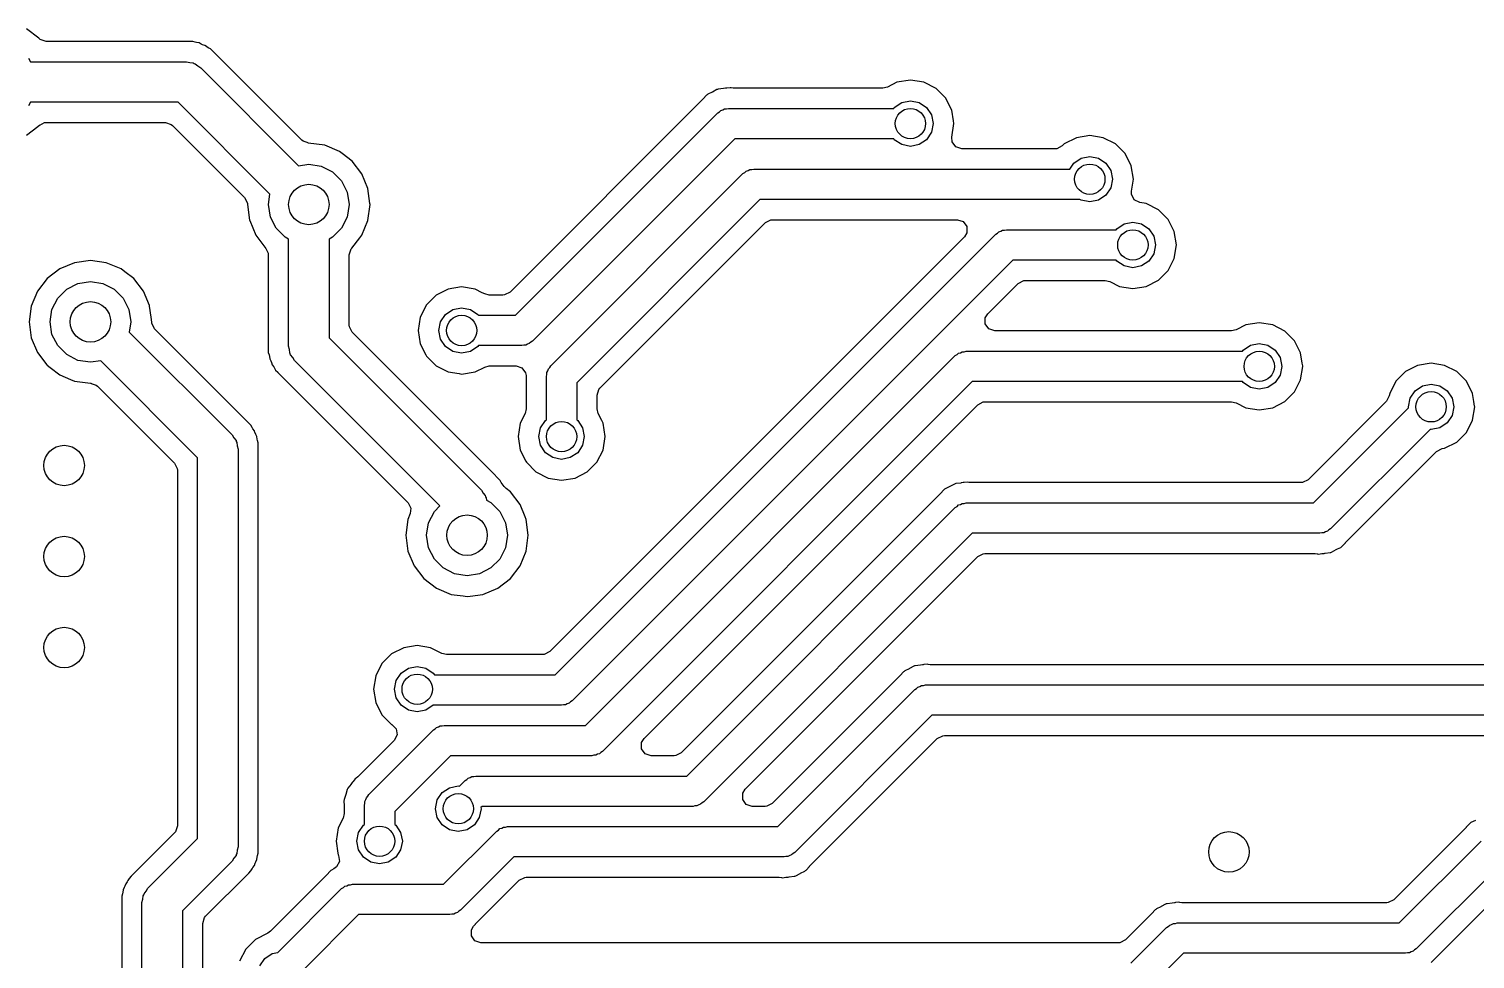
# Model space of a CAD drawing. Extents: x 0 to 2.79, y -2.39 to 0.
# Drawn here: x 1.825 to 2.388, y -1.911 to -1.549 of the extents above; entities that cross this region are included whole.
import ezdxf

# ---------------------------------------------------------------- set-up
doc = ezdxf.new("R2010")
doc.units = 0
doc.header["$MEASUREMENT"] = 0
doc.layers.add('BLACK', color=7, linetype='CONTINUOUS')

msp = doc.modelspace()

# ---------------------------------------------------------------- linework, layer by layer
at = {"layer": 'BLACK', "linetype": 'CONTINUOUS'}
for p, q in [((1.82868, -1.55263), (1.82394, -1.54899)), ((1.82896, -1.55284), (1.82868, -1.55263)), ((1.82929, -1.55313), (1.82896, -1.55284)), ((1.83159, -1.55388), (1.82929, -1.55313)), ((1.88742, -1.55388), (1.83159, -1.55388)), ((1.88868, -1.55388), (1.88742, -1.55388)), ((1.88958, -1.55417), (1.88868, -1.55388)), ((1.88868, -1.55388), (1.88868, -1.55388)), ((1.89017, -1.55431), (1.88958, -1.55417)), ((1.89111, -1.55446), (1.89017, -1.55431)), ((1.89196, -1.55489), (1.89111, -1.55446)), ((1.89252, -1.55513), (1.89196, -1.55489)), ((1.89343, -1.55542), (1.89252, -1.55513)), ((1.89396, -1.5558), (1.89343, -1.55542)), ((1.89343, -1.55542), (1.89343, -1.55542)), ((1.89419, -1.55598), (1.89396, -1.5558)), ((1.89472, -1.5563), (1.89419, -1.55598)), ((1.89556, -1.55673), (1.89472, -1.5563)), ((1.89635, -1.55752), (1.89556, -1.55673)), ((1.89556, -1.55673), (1.89556, -1.55673)), ((1.89645, -1.55762), (1.89635, -1.55752)), ((1.89635, -1.55752), (1.89635, -1.55752)), ((1.91469, -1.57586), (1.89645, -1.55762)), ((1.89645, -1.55762), (1.89645, -1.55762)), ((1.82476, -1.56039), (1.82546, -1.56177)), ((1.82546, -1.56177), (1.88618, -1.56177)), ((1.88618, -1.56177), (1.88747, -1.56206)), ((1.88747, -1.56206), (1.88878, -1.56221)), ((1.88878, -1.56221), (1.88916, -1.56245)), ((1.88916, -1.56245), (1.8896, -1.56255)), ((1.8896, -1.56255), (1.89063, -1.56337)), ((1.89063, -1.56337), (1.89175, -1.56408)), ((1.89175, -1.56408), (1.92988, -1.60221)), ((2.16287, -1.5697), (2.15913, -1.5716)), ((2.16811, -1.56887), (2.16287, -1.5697)), ((2.16287, -1.5697), (2.16287, -1.5697)), ((2.17335, -1.5697), (2.16811, -1.56887)), ((2.17808, -1.57211), (2.17335, -1.5697)), ((2.17335, -1.5697), (2.17335, -1.5697)), ((1.93117, -1.59234), (1.91469, -1.57586)), ((2.08731, -1.5763), (2.0122, -1.65142)), ((2.08737, -1.57624), (2.08731, -1.5763)), ((2.08871, -1.57479), (2.08737, -1.57624)), ((2.08894, -1.57461), (2.08871, -1.57479)), ((2.08917, -1.57444), (2.08894, -1.57461)), ((2.09095, -1.57357), (2.08917, -1.57444)), ((2.09102, -1.57354), (2.09095, -1.57357)), ((2.09276, -1.57259), (2.09102, -1.57354)), ((2.09303, -1.5725), (2.09276, -1.57259)), ((2.09331, -1.57242), (2.09303, -1.5725)), ((2.09527, -1.57217), (2.09331, -1.57242)), ((2.09535, -1.57216), (2.09527, -1.57217)), ((2.09616, -1.57203), (2.09535, -1.57216)), ((2.09632, -1.57203), (2.09616, -1.57203)), ((2.09657, -1.57201), (2.09632, -1.57203)), ((2.09788, -1.57185), (2.09657, -1.57201)), ((2.09834, -1.57194), (2.09788, -1.57185)), ((2.09788, -1.57185), (2.09788, -1.57185)), ((2.09914, -1.57203), (2.09834, -1.57194)), ((2.15736, -1.57203), (2.09914, -1.57203)), ((2.15913, -1.5716), (2.15736, -1.57203)), ((2.18183, -1.57586), (2.17808, -1.57211)), ((2.17808, -1.57211), (2.17808, -1.57211)), ((2.18424, -1.58059), (2.18183, -1.57586)), ((1.82546, -1.57752), (1.82476, -1.5789)), ((1.88292, -1.57752), (1.82546, -1.57752)), ((1.91874, -1.61334), (1.88292, -1.57752)), ((2.01432, -1.66045), (2.09313, -1.58165)), ((2.09313, -1.58165), (2.0938, -1.58126)), ((2.0938, -1.58126), (2.09435, -1.58071)), ((2.09435, -1.58071), (2.0951, -1.58051)), ((2.0951, -1.58051), (2.09577, -1.58012)), ((2.09577, -1.58012), (2.09655, -1.58012)), ((2.09655, -1.58012), (2.0973, -1.57992)), ((2.0973, -1.57992), (2.16161, -1.57992)), ((2.16161, -1.57992), (2.16185, -1.57956)), ((2.16185, -1.57956), (2.16472, -1.57764)), ((2.16472, -1.57764), (2.16811, -1.57697)), ((2.16811, -1.57697), (2.1715, -1.57764)), ((2.1715, -1.57764), (2.17437, -1.57956)), ((2.17437, -1.57956), (2.17629, -1.58244)), ((2.1849, -1.58475), (2.18424, -1.58059)), ((1.82394, -1.59029), (1.8283, -1.58695)), ((1.8283, -1.58695), (1.82908, -1.58635)), ((1.82908, -1.58635), (1.82912, -1.5864)), ((1.82912, -1.5864), (1.83098, -1.58546)), ((1.83098, -1.58546), (1.83159, -1.58541)), ((1.83159, -1.58541), (1.87803, -1.58541)), ((1.87803, -1.58541), (1.88032, -1.58616)), ((1.88032, -1.58616), (1.88079, -1.58655)), ((1.88079, -1.58655), (1.90887, -1.61463)), ((2.17629, -1.58244), (2.17697, -1.58583)), ((2.17697, -1.58583), (2.17629, -1.58922)), ((2.18423, -1.59114), (2.18507, -1.58583)), ((2.18507, -1.58583), (2.1849, -1.58475)), ((2.18507, -1.58583), (2.18507, -1.58583)), ((1.93163, -1.59273), (1.93117, -1.59234)), ((1.93361, -1.59338), (1.93163, -1.59273)), ((1.93361, -1.59344), (1.93361, -1.59338)), ((1.94003, -1.59429), (1.93361, -1.59344)), ((2.09975, -1.59173), (2.02095, -1.67053)), ((2.16161, -1.59173), (2.09975, -1.59173)), ((2.16185, -1.59209), (2.16161, -1.59173)), ((2.16472, -1.59401), (2.16185, -1.59209)), ((2.17437, -1.59209), (2.1715, -1.59401)), ((2.17629, -1.58922), (2.17437, -1.59209)), ((2.18437, -1.59296), (2.18423, -1.59114)), ((2.18579, -1.59491), (2.18437, -1.59296)), ((2.23273, -1.59135), (2.228, -1.59376)), ((2.23797, -1.59052), (2.23273, -1.59135)), ((2.23273, -1.59135), (2.23273, -1.59135)), ((2.24321, -1.59135), (2.23797, -1.59052)), ((2.24794, -1.59376), (2.24321, -1.59135)), ((2.24321, -1.59135), (2.24321, -1.59135)), ((1.94578, -1.59667), (1.94003, -1.59429)), ((1.94003, -1.59429), (1.94003, -1.59429)), ((1.94687, -1.59751), (1.94578, -1.59667)), ((1.94578, -1.59667), (1.94578, -1.59667)), ((1.94578, -1.59667), (1.94578, -1.59667)), ((1.95072, -1.60046), (1.94687, -1.59751)), ((2.16811, -1.59469), (2.16472, -1.59401)), ((2.1715, -1.59401), (2.16811, -1.59469)), ((2.18808, -1.59565), (2.18579, -1.59491)), ((2.2245, -1.59565), (2.18808, -1.59565)), ((2.22511, -1.5956), (2.2245, -1.59565)), ((2.22725, -1.59451), (2.22511, -1.5956)), ((2.228, -1.59376), (2.22725, -1.59451)), ((2.228, -1.59376), (2.228, -1.59376)), ((2.228, -1.59376), (2.228, -1.59376)), ((2.23458, -1.5993), (2.23797, -1.59862)), ((2.23797, -1.59862), (2.24136, -1.5993)), ((2.25169, -1.59751), (2.24794, -1.59376)), ((2.24794, -1.59376), (2.24794, -1.59376)), ((2.2541, -1.60224), (2.25169, -1.59751)), ((1.92988, -1.60221), (1.93386, -1.60157)), ((1.93386, -1.60157), (1.93872, -1.60235)), ((1.93872, -1.60235), (1.94311, -1.60458)), ((1.94311, -1.60458), (1.9466, -1.60807)), ((1.95451, -1.6054), (1.95072, -1.60046)), ((1.95072, -1.60046), (1.95072, -1.60046)), ((1.95072, -1.60046), (1.95072, -1.60046)), ((1.95072, -1.60046), (1.95072, -1.60046)), ((1.95072, -1.60046), (1.95072, -1.60046)), ((2.10358, -1.60488), (2.10413, -1.60433)), ((2.10413, -1.60433), (2.10488, -1.60413)), ((2.10488, -1.60413), (2.10556, -1.60374)), ((2.10556, -1.60374), (2.10634, -1.60374)), ((2.10634, -1.60374), (2.10709, -1.60354)), ((2.10709, -1.60354), (2.23015, -1.60354)), ((2.23015, -1.60354), (2.23171, -1.60122)), ((2.23171, -1.60122), (2.23458, -1.5993)), ((2.24136, -1.5993), (2.24424, -1.60122)), ((2.24424, -1.60122), (2.24616, -1.60409)), ((2.24616, -1.60409), (2.24683, -1.60748)), ((2.25493, -1.60748), (2.2541, -1.60224)), ((1.9466, -1.60807), (1.94884, -1.61246)), ((1.95569, -1.60826), (1.95451, -1.6054)), ((1.95451, -1.6054), (1.95451, -1.6054)), ((1.95689, -1.61115), (1.95569, -1.60826)), ((2.02811, -1.68008), (2.10291, -1.60527)), ((2.10291, -1.60527), (2.10358, -1.60488)), ((2.24683, -1.60748), (2.24616, -1.61087)), ((2.2542, -1.61208), (2.25493, -1.60748)), ((1.90887, -1.61463), (1.90996, -1.61678)), ((1.91811, -1.61732), (1.91874, -1.61334)), ((1.94884, -1.61246), (1.94961, -1.61732)), ((1.9574, -1.61501), (1.95689, -1.61115)), ((1.95765, -1.61694), (1.9574, -1.61501)), ((2.10953, -1.61535), (2.03819, -1.6867)), ((2.23412, -1.61535), (2.10953, -1.61535)), ((2.23458, -1.61566), (2.23412, -1.61535)), ((2.23797, -1.61634), (2.23458, -1.61566)), ((2.24136, -1.61566), (2.23797, -1.61634)), ((2.24424, -1.61374), (2.24136, -1.61566)), ((2.24616, -1.61087), (2.24424, -1.61374)), ((2.2542, -1.6133), (2.2542, -1.61208)), ((2.2553, -1.61545), (2.2542, -1.6133)), ((2.25744, -1.61654), (2.2553, -1.61545)), ((1.90996, -1.61678), (1.91, -1.61722)), ((1.91, -1.61722), (1.91082, -1.62349)), ((1.91888, -1.62219), (1.91811, -1.61732)), ((1.94961, -1.61732), (1.94884, -1.62219)), ((1.95689, -1.62349), (1.9577, -1.61732)), ((1.9577, -1.61732), (1.95765, -1.61694)), ((2.25997, -1.61694), (2.25744, -1.61654)), ((2.26469, -1.61935), (2.25997, -1.61694)), ((2.25997, -1.61694), (2.25997, -1.61694)), ((2.26845, -1.6231), (2.26469, -1.61935)), ((2.26469, -1.61935), (2.26469, -1.61935)), ((1.91082, -1.62349), (1.91083, -1.62349)), ((1.91083, -1.62349), (1.91321, -1.62925)), ((1.92112, -1.62658), (1.91888, -1.62219)), ((1.9246, -1.63006), (1.92112, -1.62658)), ((1.9466, -1.62658), (1.94311, -1.63006)), ((1.94884, -1.62219), (1.9466, -1.62658)), ((1.95451, -1.62925), (1.95689, -1.62349)), ((2.04722, -1.68883), (2.11166, -1.62439)), ((2.11166, -1.62439), (2.11381, -1.6233)), ((2.11381, -1.6233), (2.11442, -1.62325)), ((2.11442, -1.62325), (2.18641, -1.62325)), ((2.18641, -1.62325), (2.1887, -1.62399)), ((2.1887, -1.62399), (2.19012, -1.62594)), ((2.19012, -1.62594), (2.19012, -1.62835)), ((2.20331, -1.62776), (2.20398, -1.62737)), ((2.20398, -1.62737), (2.20476, -1.62737)), ((2.20476, -1.62737), (2.20551, -1.62717)), ((2.20551, -1.62717), (2.24822, -1.62717)), ((2.24822, -1.62717), (2.24846, -1.62681)), ((2.24846, -1.62681), (2.25133, -1.62489)), ((2.25133, -1.62489), (2.25472, -1.62421)), ((2.25472, -1.62421), (2.25811, -1.62489)), ((2.25811, -1.62489), (2.26099, -1.62681)), ((2.26099, -1.62681), (2.26291, -1.62968)), ((2.27086, -1.62783), (2.26845, -1.6231)), ((1.91321, -1.62925), (1.91321, -1.62925)), ((1.91321, -1.62925), (1.91715, -1.63439)), ((1.92598, -1.63077), (1.9246, -1.63006)), ((1.92598, -1.67244), (1.92598, -1.63077)), ((1.94311, -1.63006), (1.94173, -1.63077)), ((1.94173, -1.63077), (1.94173, -1.66918)), ((1.95066, -1.63426), (1.95368, -1.63033)), ((1.95368, -1.63033), (1.95451, -1.62925)), ((2.18917, -1.6299), (2.02771, -1.79136)), ((2.02984, -1.80039), (2.20134, -1.6289)), ((2.19012, -1.62835), (2.18917, -1.6299)), ((2.20134, -1.6289), (2.20201, -1.62851)), ((2.20201, -1.62851), (2.20256, -1.62796)), ((2.20256, -1.62796), (2.20331, -1.62776)), ((2.26291, -1.62968), (2.26358, -1.63307)), ((2.27169, -1.63307), (2.27086, -1.62783)), ((1.91715, -1.63439), (1.9171, -1.63443)), ((1.9171, -1.63443), (1.91804, -1.63628)), ((1.91804, -1.63628), (1.91809, -1.63689)), ((1.91809, -1.63689), (1.91809, -1.67494)), ((1.94963, -1.63689), (1.95037, -1.6346)), ((1.94963, -1.6643), (1.94963, -1.63689)), ((1.95037, -1.6346), (1.95066, -1.63426)), ((2.26291, -1.63646), (2.26099, -1.63933)), ((2.26358, -1.63307), (2.26291, -1.63646)), ((2.26845, -1.64304), (2.27086, -1.63831)), ((2.27086, -1.63831), (2.27169, -1.63307)), ((1.83691, -1.64235), (1.83197, -1.64614)), ((1.84266, -1.63997), (1.83691, -1.64235)), ((1.83691, -1.64235), (1.83691, -1.64235)), ((1.84883, -1.63915), (1.84266, -1.63997)), ((1.84266, -1.63997), (1.84266, -1.63997)), ((1.855, -1.63997), (1.84883, -1.63915)), ((1.84883, -1.63915), (1.84883, -1.63915)), ((1.86075, -1.64235), (1.855, -1.63997)), ((1.855, -1.63997), (1.855, -1.63997)), ((1.86225, -1.6435), (1.86075, -1.64235)), ((1.86075, -1.64235), (1.86075, -1.64235)), ((1.86075, -1.64235), (1.86075, -1.64235)), ((1.86569, -1.64614), (1.86225, -1.6435)), ((2.20796, -1.63898), (2.03646, -1.81048)), ((2.24822, -1.63898), (2.20796, -1.63898)), ((2.24846, -1.63933), (2.24822, -1.63898)), ((2.25133, -1.64125), (2.24846, -1.63933)), ((2.25472, -1.64193), (2.25133, -1.64125)), ((2.25811, -1.64125), (2.25472, -1.64193)), ((2.26099, -1.63933), (2.25811, -1.64125)), ((2.26469, -1.64679), (2.26845, -1.64304)), ((1.83197, -1.64614), (1.82818, -1.65108)), ((1.83197, -1.64614), (1.83197, -1.64614)), ((1.83957, -1.65026), (1.84396, -1.64802)), ((1.84396, -1.64802), (1.84883, -1.64725)), ((1.84883, -1.64725), (1.8537, -1.64802)), ((1.8537, -1.64802), (1.85809, -1.65026)), ((1.86948, -1.65108), (1.86569, -1.64614)), ((1.86569, -1.64614), (1.86569, -1.64614)), ((1.86569, -1.64614), (1.86569, -1.64614)), ((1.86569, -1.64614), (1.86569, -1.64614)), ((1.86569, -1.64614), (1.86569, -1.64614)), ((1.99337, -1.6494), (1.98813, -1.65023)), ((1.99861, -1.65023), (1.99337, -1.6494)), ((2.19824, -1.65986), (2.21009, -1.64801)), ((2.21009, -1.64801), (2.21223, -1.64692)), ((2.21223, -1.64692), (2.21284, -1.64687)), ((2.21284, -1.64687), (2.24397, -1.64687)), ((2.24397, -1.64687), (2.24574, -1.64729)), ((2.24574, -1.64729), (2.24948, -1.6492)), ((2.24948, -1.6492), (2.25472, -1.65003)), ((2.25472, -1.65003), (2.25997, -1.6492)), ((2.25997, -1.6492), (2.26469, -1.64679)), ((1.82818, -1.65108), (1.8258, -1.65683)), ((1.82818, -1.65108), (1.82818, -1.65108)), ((1.83385, -1.65813), (1.83609, -1.65374)), ((1.83609, -1.65374), (1.83957, -1.65026)), ((1.85809, -1.65026), (1.86157, -1.65374)), ((1.86157, -1.65374), (1.86381, -1.65813)), ((1.87176, -1.65658), (1.86948, -1.65108)), ((1.86948, -1.65108), (1.86948, -1.65108)), ((1.9834, -1.65264), (1.97965, -1.65639)), ((1.98813, -1.65023), (1.9834, -1.65264)), ((1.98813, -1.65023), (1.98813, -1.65023)), ((2.00139, -1.65164), (1.99861, -1.65023)), ((2.00235, -1.65213), (2.00139, -1.65164)), ((2.00412, -1.65256), (2.00235, -1.65213)), ((2.00944, -1.65256), (2.00412, -1.65256)), ((2.01005, -1.65251), (2.00944, -1.65256)), ((2.0122, -1.65142), (2.01005, -1.65251)), ((1.8258, -1.65683), (1.82498, -1.663)), ((1.8258, -1.65683), (1.8258, -1.65683)), ((1.83308, -1.663), (1.83385, -1.65813)), ((1.86381, -1.65813), (1.86458, -1.663)), ((1.87186, -1.65683), (1.87176, -1.65658)), ((1.87243, -1.66112), (1.87186, -1.65683)), ((1.87269, -1.6631), (1.87243, -1.66112)), ((1.97724, -1.66112), (1.97641, -1.66636)), ((1.97965, -1.65639), (1.97724, -1.66112)), ((1.97724, -1.66112), (1.97724, -1.66112)), ((1.98519, -1.66297), (1.98711, -1.66009)), ((1.98711, -1.66009), (1.98998, -1.65817)), ((1.98998, -1.65817), (1.99337, -1.6575)), ((1.99337, -1.6575), (1.99676, -1.65817)), ((1.99676, -1.65817), (1.99963, -1.66009)), ((1.99963, -1.66009), (1.99987, -1.66045)), ((1.99987, -1.66045), (2.01432, -1.66045)), ((2.19728, -1.66141), (2.19824, -1.65986)), ((1.82498, -1.663), (1.82498, -1.663)), ((1.82498, -1.663), (1.8258, -1.66917)), ((1.83385, -1.66786), (1.83308, -1.663)), ((1.86458, -1.663), (1.86395, -1.66698)), ((1.87272, -1.66354), (1.87269, -1.6631)), ((1.87382, -1.66569), (1.87272, -1.66354)), ((1.90781, -1.69968), (1.87382, -1.66569)), ((1.94967, -1.6649), (1.94963, -1.6643)), ((1.95077, -1.66705), (1.94967, -1.6649)), ((1.97641, -1.66636), (1.97641, -1.66636)), ((1.97641, -1.66636), (1.97724, -1.6716)), ((1.98451, -1.66636), (1.98519, -1.66297)), ((1.98519, -1.66975), (1.98451, -1.66636)), ((2.19728, -1.66382), (2.19728, -1.66141)), ((2.1987, -1.66577), (2.19728, -1.66382)), ((2.20099, -1.66652), (2.1987, -1.66577)), ((2.29318, -1.66652), (2.20099, -1.66652)), ((2.29495, -1.66609), (2.29318, -1.66652)), ((2.2987, -1.66418), (2.29495, -1.66609)), ((2.30394, -1.66335), (2.2987, -1.66418)), ((2.2987, -1.66418), (2.2987, -1.66418)), ((2.30918, -1.66418), (2.30394, -1.66335)), ((2.31391, -1.66659), (2.30918, -1.66418)), ((2.30918, -1.66418), (2.30918, -1.66418)), ((2.31766, -1.67035), (2.31391, -1.66659)), ((2.31391, -1.66659), (2.31391, -1.66659)), ((1.8258, -1.66917), (1.8258, -1.66917)), ((1.8258, -1.66917), (1.82818, -1.67492)), ((1.83609, -1.67226), (1.83385, -1.66786)), ((1.83957, -1.67574), (1.83609, -1.67226)), ((1.86395, -1.66698), (1.90399, -1.70703)), ((1.92628, -1.67373), (1.92598, -1.67244)), ((1.94173, -1.66918), (2.00104, -1.72849)), ((2.00486, -1.72114), (1.95077, -1.66705)), ((1.97724, -1.6716), (1.97724, -1.6716)), ((1.97724, -1.6716), (1.9794, -1.67584)), ((1.98711, -1.67262), (1.98519, -1.66975)), ((1.99987, -1.67226), (1.99963, -1.67262)), ((2.01677, -1.67226), (1.99987, -1.67226)), ((2.01752, -1.67206), (2.01677, -1.67226)), ((2.0183, -1.67206), (2.01752, -1.67206)), ((2.01897, -1.67167), (2.0183, -1.67206)), ((2.01972, -1.67147), (2.01897, -1.67167)), ((2.02027, -1.67092), (2.01972, -1.67147)), ((2.02095, -1.67053), (2.02027, -1.67092)), ((2.29767, -1.67405), (2.30055, -1.67213)), ((2.30055, -1.67213), (2.30394, -1.67146)), ((2.30394, -1.67146), (2.30733, -1.67213)), ((2.30733, -1.67213), (2.3102, -1.67405)), ((2.32007, -1.67507), (2.31766, -1.67035)), ((1.82818, -1.67492), (1.82818, -1.67492)), ((1.82818, -1.67492), (1.83184, -1.67969)), ((1.84396, -1.67798), (1.83957, -1.67574)), ((1.84883, -1.67875), (1.84396, -1.67798)), ((1.91809, -1.67494), (1.91838, -1.67584)), ((1.91838, -1.67584), (1.91853, -1.67644)), ((1.91853, -1.67644), (1.91868, -1.67737)), ((1.91868, -1.67737), (1.91911, -1.67822)), ((1.92643, -1.67504), (1.92628, -1.67373)), ((1.92666, -1.67542), (1.92643, -1.67504)), ((1.92676, -1.67586), (1.92666, -1.67542)), ((1.92759, -1.67689), (1.92676, -1.67586)), ((1.92829, -1.67801), (1.92759, -1.67689)), ((1.9849, -1.73462), (1.92829, -1.67801)), ((1.9794, -1.67584), (1.97965, -1.67633)), ((1.97965, -1.67633), (1.9834, -1.68008)), ((1.98998, -1.67454), (1.98711, -1.67262)), ((1.99337, -1.67522), (1.98998, -1.67454)), ((1.99676, -1.67454), (1.99337, -1.67522)), ((1.99963, -1.67262), (1.99676, -1.67454)), ((2.04165, -1.82008), (2.18559, -1.67614)), ((2.18559, -1.67614), (2.18626, -1.67575)), ((2.18626, -1.67575), (2.18681, -1.6752)), ((2.18681, -1.6752), (2.18756, -1.675)), ((2.18756, -1.675), (2.18824, -1.67461)), ((2.18824, -1.67461), (2.18901, -1.67461)), ((2.18901, -1.67461), (2.18976, -1.67441)), ((2.18976, -1.67441), (2.29743, -1.67441)), ((2.29743, -1.67441), (2.29767, -1.67405)), ((2.3102, -1.67405), (2.31212, -1.67693)), ((2.31212, -1.67693), (2.3128, -1.68031)), ((2.32071, -1.6791), (2.32007, -1.67507)), ((1.83184, -1.67969), (1.83197, -1.67986)), ((1.83197, -1.67986), (1.83197, -1.67986)), ((1.83197, -1.67986), (1.83197, -1.67986)), ((1.83197, -1.67986), (1.83312, -1.68075)), ((1.83312, -1.68075), (1.83691, -1.68365)), ((1.83691, -1.68365), (1.83691, -1.68365)), ((1.83691, -1.68365), (1.83691, -1.68365)), ((1.83691, -1.68365), (1.84105, -1.68537)), ((1.85281, -1.67812), (1.84883, -1.67875)), ((1.89055, -1.71586), (1.85281, -1.67812)), ((1.91911, -1.67822), (1.91934, -1.67879)), ((1.91934, -1.67879), (1.91963, -1.67969)), ((1.91963, -1.67969), (1.91963, -1.67969)), ((1.91963, -1.67969), (1.92019, -1.68046)), ((1.92019, -1.68046), (1.92051, -1.68098)), ((1.92051, -1.68098), (1.92094, -1.68182)), ((1.92094, -1.68182), (1.92094, -1.68182)), ((1.92094, -1.68182), (1.92173, -1.68262)), ((1.92173, -1.68262), (1.92173, -1.68262)), ((1.92173, -1.68262), (1.92183, -1.68271)), ((1.92183, -1.68271), (1.92183, -1.68271)), ((1.92183, -1.68271), (1.94817, -1.70906)), ((1.9834, -1.68008), (1.9834, -1.68008)), ((1.9834, -1.68008), (1.98707, -1.68195)), ((1.98707, -1.68195), (1.98813, -1.68249)), ((1.98813, -1.68249), (1.99238, -1.68316)), ((1.99238, -1.68316), (1.99337, -1.68332)), ((1.99337, -1.68332), (1.99861, -1.68249)), ((1.99337, -1.68332), (1.99337, -1.68332)), ((1.99337, -1.68332), (1.99337, -1.68332)), ((1.99861, -1.68249), (2.00235, -1.68058)), ((2.00235, -1.68058), (2.00412, -1.68016)), ((2.00412, -1.68016), (2.01456, -1.68016)), ((2.01456, -1.68016), (2.01685, -1.6809)), ((2.01685, -1.6809), (2.01827, -1.68285)), ((2.01827, -1.68285), (2.01846, -1.68389)), ((2.02638, -1.68425), (2.02658, -1.6835)), ((2.02658, -1.68272), (2.02697, -1.68205)), ((2.02658, -1.6835), (2.02658, -1.68272)), ((2.02697, -1.68205), (2.02717, -1.6813)), ((2.02717, -1.6813), (2.02772, -1.68075)), ((2.02772, -1.68075), (2.02811, -1.68008)), ((2.31212, -1.6837), (2.3102, -1.68658)), ((2.3128, -1.68031), (2.31212, -1.6837)), ((2.32007, -1.68556), (2.3209, -1.68031)), ((2.32087, -1.68016), (2.32071, -1.6791)), ((2.3209, -1.68031), (2.32087, -1.68016)), ((2.3609, -1.68234), (2.35714, -1.68609)), ((2.36562, -1.67993), (2.3609, -1.68234)), ((2.37087, -1.6791), (2.36562, -1.67993)), ((2.36562, -1.67993), (2.36562, -1.67993)), ((2.37611, -1.67993), (2.37087, -1.6791)), ((2.38084, -1.68234), (2.37611, -1.67993)), ((2.37611, -1.67993), (2.37611, -1.67993)), ((2.38459, -1.68609), (2.38084, -1.68234)), ((2.38084, -1.68234), (2.38084, -1.68234)), ((1.84105, -1.68537), (1.84266, -1.68603)), ((1.84266, -1.68603), (1.84883, -1.68684)), ((1.84883, -1.68684), (1.84908, -1.68688)), ((1.84908, -1.68688), (1.84907, -1.68695)), ((1.84907, -1.68695), (1.85105, -1.68759)), ((1.85105, -1.68759), (1.85152, -1.68799)), ((1.85152, -1.68799), (1.88152, -1.71798)), ((2.01846, -1.68389), (2.01848, -1.6845)), ((2.01848, -1.6845), (2.01848, -1.68458)), ((2.01848, -1.68458), (2.01848, -1.6969)), ((2.02638, -1.70115), (2.02638, -1.68425)), ((2.03819, -1.6867), (2.03819, -1.70115)), ((2.04608, -1.69158), (2.04683, -1.68929)), ((2.04683, -1.68929), (2.04722, -1.68883)), ((2.19221, -1.68622), (2.04827, -1.83016)), ((2.29743, -1.68622), (2.19221, -1.68622)), ((2.29767, -1.68658), (2.29743, -1.68622)), ((2.30055, -1.6885), (2.29767, -1.68658)), ((2.30394, -1.68917), (2.30055, -1.6885)), ((2.30733, -1.6885), (2.30394, -1.68917)), ((2.3102, -1.68658), (2.30733, -1.6885)), ((2.31766, -1.69028), (2.32007, -1.68556)), ((2.35714, -1.68609), (2.35474, -1.69082)), ((2.3646, -1.6898), (2.36748, -1.68788)), ((2.36748, -1.68788), (2.37087, -1.6872)), ((2.37087, -1.6872), (2.37426, -1.68788)), ((2.37426, -1.68788), (2.37713, -1.6898)), ((2.387, -1.69082), (2.38459, -1.68609)), ((2.38459, -1.68609), (2.38459, -1.68609)), ((2.04608, -1.6969), (2.04608, -1.69158)), ((2.19434, -1.69526), (2.19648, -1.69416)), ((2.19648, -1.69416), (2.19709, -1.69411)), ((2.19709, -1.69411), (2.29318, -1.69411)), ((2.29318, -1.69411), (2.29495, -1.69454)), ((2.29495, -1.69454), (2.2987, -1.69645)), ((2.30918, -1.69645), (2.31391, -1.69404)), ((2.31391, -1.69404), (2.31766, -1.69028)), ((2.35349, -1.69392), (2.32298, -1.72443)), ((2.35458, -1.69178), (2.35349, -1.69392)), ((2.35474, -1.69082), (2.35458, -1.69178)), ((2.35474, -1.69082), (2.35474, -1.69082)), ((2.36201, -1.69606), (2.36268, -1.69267)), ((2.36268, -1.69267), (2.3646, -1.6898)), ((2.37713, -1.6898), (2.37905, -1.69267)), ((2.37905, -1.69267), (2.37972, -1.69606)), ((2.38751, -1.69404), (2.387, -1.69082)), ((2.387, -1.69082), (2.387, -1.69082)), ((2.387, -1.69082), (2.387, -1.69082)), ((2.38779, -1.69585), (2.38751, -1.69404)), ((1.91055, -1.70242), (1.90781, -1.69968)), ((1.90781, -1.69968), (1.90781, -1.69968)), ((2.01806, -1.69867), (2.01615, -1.70242)), ((2.01848, -1.6969), (2.01806, -1.69867)), ((2.04651, -1.69867), (2.04608, -1.6969)), ((2.0479, -1.7014), (2.04651, -1.69867)), ((2.06438, -1.82522), (2.19434, -1.69526)), ((2.2987, -1.69645), (2.30394, -1.69728)), ((2.30394, -1.69728), (2.30918, -1.69645)), ((2.32511, -1.73346), (2.36209, -1.69649)), ((2.36209, -1.69649), (2.36201, -1.69606)), ((2.37905, -1.69945), (2.37713, -1.70233)), ((2.37972, -1.69606), (2.37905, -1.69945)), ((2.387, -1.7013), (2.38783, -1.69606)), ((2.38783, -1.69606), (2.38779, -1.69585)), ((1.91134, -1.70321), (1.91055, -1.70242)), ((1.91177, -1.70406), (1.91134, -1.70321)), ((1.91209, -1.70458), (1.91177, -1.70406)), ((1.91265, -1.70535), (1.91209, -1.70458)), ((1.91287, -1.70603), (1.91265, -1.70535)), ((1.91265, -1.70535), (1.91265, -1.70535)), ((1.91265, -1.70535), (1.91265, -1.70535)), ((1.91294, -1.70625), (1.91287, -1.70603)), ((2.01615, -1.70242), (2.01532, -1.70766)), ((2.01615, -1.70242), (2.01615, -1.70242)), ((2.02343, -1.70766), (2.0241, -1.70427)), ((2.0241, -1.70427), (2.02602, -1.70139)), ((2.02602, -1.70139), (2.02638, -1.70115)), ((2.03819, -1.70115), (2.03855, -1.70139)), ((2.03855, -1.70139), (2.04047, -1.70427)), ((2.04047, -1.70427), (2.04114, -1.70766)), ((2.04841, -1.70242), (2.0479, -1.7014)), ((2.04924, -1.70766), (2.04841, -1.70242)), ((2.37044, -1.70484), (2.33173, -1.74355)), ((2.37087, -1.70492), (2.37044, -1.70484)), ((2.37426, -1.70425), (2.37087, -1.70492)), ((2.37713, -1.70233), (2.37426, -1.70425)), ((2.38084, -1.70978), (2.38459, -1.70603)), ((2.38459, -1.70603), (2.387, -1.7013)), ((1.90399, -1.70703), (1.9047, -1.70815)), ((1.9047, -1.70815), (1.90552, -1.70918)), ((1.90552, -1.70918), (1.90562, -1.70961)), ((1.90562, -1.70961), (1.90586, -1.70999)), ((1.90586, -1.70999), (1.90601, -1.71131)), ((1.90601, -1.71131), (1.9063, -1.71259)), ((1.91318, -1.70681), (1.91294, -1.70625)), ((1.91361, -1.70766), (1.91318, -1.70681)), ((1.91376, -1.7086), (1.91361, -1.70766)), ((1.91361, -1.70766), (1.91361, -1.70766)), ((1.91361, -1.70766), (1.91361, -1.70766)), ((1.9139, -1.70919), (1.91376, -1.7086)), ((1.91419, -1.7101), (1.9139, -1.70919)), ((1.91419, -1.86864), (1.91419, -1.7101)), ((1.91419, -1.7101), (1.91419, -1.7101)), ((1.94817, -1.70906), (1.97252, -1.7334)), ((2.01532, -1.70766), (2.01532, -1.70766)), ((2.01532, -1.70766), (2.01615, -1.7129)), ((2.0241, -1.71105), (2.02343, -1.70766)), ((2.02602, -1.71392), (2.0241, -1.71105)), ((2.04047, -1.71105), (2.03855, -1.71392)), ((2.04114, -1.70766), (2.04047, -1.71105)), ((2.04841, -1.7129), (2.04924, -1.70766)), ((2.37611, -1.71219), (2.38084, -1.70978)), ((1.89055, -1.86406), (1.89055, -1.71586)), ((1.9063, -1.71259), (1.9063, -1.86732)), ((2.01615, -1.7129), (2.01615, -1.7129)), ((2.01615, -1.7129), (2.01837, -1.71725)), ((2.01837, -1.71725), (2.01856, -1.71763)), ((2.02889, -1.71584), (2.02602, -1.71392)), ((2.03228, -1.71652), (2.02889, -1.71584)), ((2.03567, -1.71584), (2.03228, -1.71652)), ((2.03855, -1.71392), (2.03567, -1.71584)), ((2.04601, -1.71763), (2.04841, -1.7129)), ((2.33754, -1.7489), (2.37301, -1.71344)), ((2.37301, -1.71344), (2.37515, -1.71234)), ((2.37515, -1.71234), (2.37611, -1.71219)), ((1.88152, -1.71798), (1.88261, -1.72013)), ((1.88261, -1.72013), (1.88266, -1.72074)), ((1.88266, -1.72074), (1.88266, -1.85918)), ((2.00839, -1.72468), (2.00486, -1.72114)), ((2.00486, -1.72114), (2.00486, -1.72114)), ((2.01856, -1.71763), (2.02231, -1.72138)), ((2.02231, -1.72138), (2.02704, -1.72379)), ((2.03752, -1.72379), (2.04225, -1.72138)), ((2.04225, -1.72138), (2.04601, -1.71763)), ((2.00104, -1.72849), (2.00175, -1.72961)), ((2.00882, -1.72552), (2.00839, -1.72468)), ((2.00839, -1.72468), (2.00839, -1.72468)), ((2.00914, -1.72604), (2.00882, -1.72552)), ((2.00988, -1.72706), (2.00914, -1.72604)), ((2.00994, -1.72702), (2.00988, -1.72706)), ((2.01069, -1.72792), (2.00994, -1.72702)), ((2.01234, -1.72918), (2.01069, -1.72792)), ((2.02704, -1.72379), (2.03228, -1.72462)), ((2.03228, -1.72462), (2.03752, -1.72379)), ((2.18117, -1.72833), (2.17983, -1.72978)), ((2.1814, -1.72815), (2.18117, -1.72833)), ((2.18163, -1.72798), (2.1814, -1.72815)), ((2.18341, -1.72712), (2.18163, -1.72798)), ((2.18348, -1.72708), (2.18341, -1.72712)), ((2.18522, -1.72614), (2.18348, -1.72708)), ((2.18549, -1.72604), (2.18522, -1.72614)), ((2.18577, -1.72596), (2.18549, -1.72604)), ((2.18773, -1.72572), (2.18577, -1.72596)), ((2.18781, -1.72571), (2.18773, -1.72572)), ((2.18862, -1.72557), (2.18781, -1.72571)), ((2.18879, -1.72557), (2.18862, -1.72557)), ((2.18903, -1.72556), (2.18879, -1.72557)), ((2.19034, -1.72539), (2.18903, -1.72556)), ((2.1908, -1.72549), (2.19034, -1.72539)), ((2.19034, -1.72539), (2.19034, -1.72539)), ((2.1916, -1.72557), (2.1908, -1.72549)), ((2.32023, -1.72557), (2.1916, -1.72557)), ((2.32084, -1.72552), (2.32023, -1.72557)), ((2.32298, -1.72443), (2.32084, -1.72552)), ((1.97252, -1.7334), (1.97361, -1.73555)), ((2.00175, -1.72961), (2.00257, -1.73064)), ((2.00257, -1.73064), (2.00267, -1.73108)), ((2.00267, -1.73108), (2.00291, -1.73146)), ((2.00291, -1.73146), (2.00302, -1.73243)), ((2.00302, -1.73243), (2.00473, -1.7333)), ((2.00473, -1.7333), (2.00822, -1.73679)), ((2.01613, -1.73412), (2.01234, -1.72918)), ((2.01234, -1.72918), (2.01234, -1.72918)), ((2.01234, -1.72918), (2.01234, -1.72918)), ((2.01811, -1.73892), (2.01613, -1.73412)), ((2.01613, -1.73412), (2.01613, -1.73412)), ((2.17978, -1.72984), (2.07889, -1.83073)), ((2.17983, -1.72978), (2.17978, -1.72984)), ((2.18626, -1.73481), (2.18681, -1.73426)), ((2.18681, -1.73426), (2.18756, -1.73405)), ((2.18756, -1.73405), (2.18824, -1.73367)), ((2.18824, -1.73367), (2.18901, -1.73367)), ((2.18901, -1.73367), (2.18976, -1.73346)), ((2.18976, -1.73346), (2.32511, -1.73346)), ((1.97244, -1.73987), (1.97163, -1.74604)), ((1.97336, -1.73765), (1.97244, -1.73987)), ((1.97244, -1.73987), (1.97244, -1.73987)), ((1.97361, -1.73555), (1.97336, -1.73765)), ((1.9805, -1.74118), (1.98274, -1.73679)), ((1.98274, -1.73679), (1.9849, -1.73462)), ((2.00822, -1.73679), (2.01045, -1.74118)), ((2.01851, -1.73987), (2.01811, -1.73892)), ((2.01932, -1.74604), (2.01851, -1.73987)), ((2.08102, -1.83976), (2.18559, -1.73519)), ((2.18559, -1.73519), (2.18626, -1.73481)), ((1.97973, -1.74604), (1.9805, -1.74118)), ((2.01045, -1.74118), (2.01122, -1.74604)), ((2.19221, -1.74528), (2.08764, -1.84985)), ((2.32756, -1.74528), (2.19221, -1.74528)), ((2.32831, -1.74507), (2.32756, -1.74528)), ((2.32909, -1.74507), (2.32831, -1.74507)), ((2.32976, -1.74469), (2.32909, -1.74507)), ((2.33051, -1.74448), (2.32976, -1.74469)), ((2.33106, -1.74393), (2.33051, -1.74448)), ((2.33173, -1.74355), (2.33106, -1.74393)), ((1.97163, -1.74604), (1.97163, -1.74604)), ((1.97163, -1.74604), (1.97244, -1.75221)), ((1.9805, -1.75091), (1.97973, -1.74604)), ((1.98274, -1.7553), (1.9805, -1.75091)), ((2.01045, -1.75091), (2.00822, -1.7553)), ((2.01122, -1.74604), (2.01045, -1.75091)), ((2.01851, -1.75222), (2.01932, -1.74604)), ((2.3344, -1.75139), (2.33569, -1.75076)), ((2.33569, -1.75076), (2.33592, -1.75059)), ((2.33569, -1.75076), (2.33569, -1.75076)), ((2.33592, -1.75059), (2.33615, -1.75041)), ((2.33615, -1.75041), (2.33749, -1.74896)), ((2.33615, -1.75041), (2.33615, -1.75041)), ((2.33615, -1.75041), (2.33615, -1.75041)), ((2.33749, -1.74896), (2.33754, -1.7489)), ((1.97244, -1.75221), (1.97244, -1.75222)), ((1.97244, -1.75222), (1.97483, -1.75797)), ((1.98622, -1.75878), (1.98274, -1.7553)), ((2.00822, -1.7553), (2.00473, -1.75878)), ((2.01613, -1.75797), (2.01851, -1.75222)), ((2.10375, -1.8449), (2.19434, -1.75431)), ((2.19434, -1.75431), (2.19648, -1.75322)), ((2.19648, -1.75322), (2.19709, -1.75317)), ((2.19709, -1.75317), (2.32572, -1.75317)), ((2.32572, -1.75317), (2.32652, -1.75325)), ((2.32652, -1.75325), (2.32661, -1.75327)), ((2.32661, -1.75327), (2.32698, -1.75335)), ((2.32698, -1.75335), (2.3283, -1.75318)), ((2.3283, -1.75318), (2.32854, -1.75317)), ((2.32854, -1.75317), (2.3287, -1.75317)), ((2.3287, -1.75317), (2.32916, -1.75309)), ((2.32916, -1.75309), (2.32951, -1.75303)), ((2.32951, -1.75303), (2.32959, -1.75302)), ((2.32959, -1.75302), (2.33155, -1.75278)), ((2.33155, -1.75278), (2.33183, -1.7527)), ((2.33155, -1.75278), (2.33155, -1.75278)), ((2.33183, -1.7527), (2.3321, -1.7526)), ((2.3321, -1.7526), (2.33384, -1.75166)), ((2.3321, -1.7526), (2.3321, -1.7526)), ((2.33384, -1.75166), (2.33391, -1.75162)), ((2.33391, -1.75162), (2.3344, -1.75139)), ((1.97483, -1.75797), (1.97483, -1.75797)), ((1.97483, -1.75797), (1.97861, -1.7629)), ((1.99061, -1.76102), (1.98622, -1.75878)), ((1.99548, -1.76179), (1.99061, -1.76102)), ((2.00034, -1.76102), (1.99548, -1.76179)), ((2.00473, -1.75878), (2.00034, -1.76102)), ((2.01234, -1.7629), (2.01613, -1.75797)), ((1.97861, -1.7629), (1.97861, -1.7629)), ((1.97861, -1.7629), (1.98355, -1.76669)), ((1.98355, -1.76669), (1.9893, -1.76908)), ((2.00165, -1.76908), (2.0074, -1.76669)), ((2.0074, -1.76669), (2.01234, -1.7629)), ((1.9893, -1.76908), (1.99393, -1.76969)), ((1.99393, -1.76969), (1.99548, -1.76989)), ((1.99548, -1.76989), (1.99671, -1.76973)), ((1.99548, -1.76989), (1.99548, -1.76989)), ((1.99548, -1.76989), (1.99548, -1.76989)), ((1.99671, -1.76973), (2.00165, -1.76908)), ((1.97081, -1.78984), (1.96608, -1.79225)), ((1.97605, -1.78901), (1.97081, -1.78984)), ((1.97081, -1.78984), (1.97081, -1.78984)), ((1.98129, -1.78984), (1.97605, -1.78901)), ((1.98568, -1.79208), (1.98129, -1.78984)), ((1.98129, -1.78984), (1.98129, -1.78984)), ((1.96233, -1.796), (1.95992, -1.80073)), ((1.96608, -1.79225), (1.96233, -1.796)), ((1.98745, -1.7925), (1.98568, -1.79208)), ((2.02495, -1.7925), (1.98745, -1.7925)), ((2.02556, -1.79245), (2.02495, -1.7925)), ((2.02771, -1.79136), (2.02556, -1.79245)), ((2.17459, -1.79626), (2.17328, -1.79642)), ((2.17505, -1.79635), (2.17459, -1.79626)), ((2.17459, -1.79626), (2.17459, -1.79626)), ((1.95992, -1.80073), (1.95909, -1.80597)), ((1.95992, -1.80073), (1.95992, -1.80073)), ((1.96786, -1.80258), (1.96978, -1.7997)), ((1.96978, -1.7997), (1.97266, -1.79778)), ((1.97266, -1.79778), (1.97605, -1.79711)), ((1.97605, -1.79711), (1.97944, -1.79778)), ((1.97944, -1.79778), (1.98231, -1.7997)), ((1.98231, -1.7997), (1.98277, -1.80039)), ((1.98277, -1.80039), (2.02984, -1.80039)), ((2.16403, -1.80071), (2.11432, -1.85041)), ((2.16408, -1.80065), (2.16403, -1.80071)), ((2.16542, -1.7992), (2.16408, -1.80065)), ((2.16565, -1.79902), (2.16542, -1.7992)), ((2.16589, -1.79885), (2.16565, -1.79902)), ((2.16766, -1.79798), (2.16589, -1.79885)), ((2.16773, -1.79795), (2.16766, -1.79798)), ((2.16947, -1.797), (2.16773, -1.79795)), ((2.16975, -1.79691), (2.16947, -1.797)), ((2.17002, -1.79683), (2.16975, -1.79691)), ((2.17199, -1.79658), (2.17002, -1.79683)), ((2.17207, -1.79657), (2.17199, -1.79658)), ((2.17287, -1.79644), (2.17207, -1.79657)), ((2.17304, -1.79644), (2.17287, -1.79644)), ((2.17328, -1.79642), (2.17304, -1.79644)), ((2.17585, -1.79644), (2.17505, -1.79635)), ((2.42653, -1.79644), (2.17585, -1.79644)), ((1.95909, -1.80597), (1.95909, -1.80597)), ((1.95909, -1.80597), (1.95992, -1.81121)), ((1.96719, -1.80597), (1.96786, -1.80258)), ((1.96786, -1.80936), (1.96719, -1.80597)), ((2.11645, -1.85945), (2.16984, -1.80606)), ((2.16984, -1.80606), (2.17051, -1.80567)), ((2.17051, -1.80567), (2.17106, -1.80512)), ((2.17106, -1.80512), (2.17181, -1.80492)), ((2.17181, -1.80492), (2.17249, -1.80453)), ((2.17249, -1.80453), (2.17326, -1.80453)), ((2.17326, -1.80453), (2.17402, -1.80433)), ((2.17402, -1.80433), (2.43141, -1.80433)), ((1.95992, -1.81121), (1.95992, -1.81121)), ((1.95992, -1.81121), (1.96233, -1.81594)), ((1.96978, -1.81223), (1.96786, -1.80936)), ((1.97266, -1.81415), (1.96978, -1.81223)), ((1.98231, -1.81223), (1.97944, -1.81415)), ((1.98233, -1.8122), (1.98231, -1.81223)), ((2.03228, -1.8122), (1.98233, -1.8122)), ((2.03303, -1.812), (2.03228, -1.8122)), ((2.03381, -1.812), (2.03303, -1.812)), ((2.03449, -1.81161), (2.03381, -1.812)), ((2.03524, -1.81141), (2.03449, -1.81161)), ((2.03579, -1.81086), (2.03524, -1.81141)), ((2.03646, -1.81048), (2.03579, -1.81086)), ((1.96233, -1.81594), (1.96233, -1.81594)), ((1.96233, -1.81594), (1.96608, -1.81969)), ((1.97605, -1.81483), (1.97266, -1.81415)), ((1.97944, -1.81415), (1.97605, -1.81483)), ((2.17646, -1.81614), (2.12307, -1.86953)), ((2.43386, -1.81614), (2.17646, -1.81614)), ((1.95724, -1.84697), (1.9824, -1.82181)), ((1.96608, -1.81969), (1.96612, -1.81971)), ((1.96612, -1.81971), (1.96616, -1.81975)), ((1.96616, -1.81975), (1.96633, -1.81987)), ((1.96633, -1.81987), (1.96631, -1.8199)), ((1.96631, -1.8199), (1.96783, -1.82141)), ((1.9682, -1.82379), (1.96711, -1.82594)), ((1.96783, -1.82141), (1.9682, -1.82379)), ((1.9824, -1.82181), (1.98308, -1.82142)), ((1.98308, -1.82142), (1.98363, -1.82087)), ((1.98363, -1.82087), (1.98438, -1.82067)), ((1.98438, -1.82067), (1.98505, -1.82028)), ((1.98505, -1.82028), (1.98583, -1.82028)), ((1.98583, -1.82028), (1.98658, -1.82008)), ((1.98658, -1.82008), (2.04165, -1.82008)), ((2.17859, -1.82518), (2.18074, -1.82408)), ((2.18074, -1.82408), (2.18135, -1.82404)), ((2.18135, -1.82404), (2.43202, -1.82404)), ((1.96711, -1.82594), (1.95296, -1.84009)), ((2.06343, -1.82677), (2.06438, -1.82522)), ((2.06343, -1.82918), (2.06343, -1.82677)), ((2.06484, -1.83113), (2.06343, -1.82918)), ((2.12888, -1.87488), (2.17859, -1.82518)), ((1.98903, -1.83189), (1.96732, -1.85359)), ((2.04409, -1.83189), (1.98903, -1.83189)), ((2.04485, -1.83169), (2.04409, -1.83189)), ((2.04562, -1.83169), (2.04485, -1.83169)), ((2.0463, -1.8313), (2.04562, -1.83169)), ((2.04705, -1.8311), (2.0463, -1.8313)), ((2.0476, -1.83055), (2.04705, -1.8311)), ((2.04827, -1.83016), (2.0476, -1.83055)), ((2.06713, -1.83187), (2.06484, -1.83113)), ((2.07613, -1.83187), (2.06713, -1.83187)), ((2.07674, -1.83182), (2.07613, -1.83187)), ((2.07889, -1.83073), (2.07674, -1.83182)), ((1.95194, -1.84085), (1.95113, -1.8419)), ((1.95233, -1.8406), (1.95194, -1.84085)), ((1.95194, -1.84085), (1.95194, -1.84085)), ((1.95296, -1.84009), (1.95233, -1.8406)), ((1.99471, -1.84149), (1.99538, -1.8411)), ((1.99538, -1.8411), (1.99593, -1.84055)), ((1.99593, -1.84055), (1.99668, -1.84035)), ((1.99668, -1.84035), (1.99735, -1.83996)), ((1.99735, -1.83996), (1.99813, -1.83996)), ((1.99813, -1.83996), (1.99888, -1.83976)), ((1.99888, -1.83976), (2.08102, -1.83976)), ((1.94826, -1.84697), (1.94762, -1.84884)), ((1.94828, -1.8469), (1.94826, -1.84697)), ((1.94885, -1.845), (1.94828, -1.8469)), ((1.94898, -1.84474), (1.94885, -1.845)), ((1.94911, -1.84449), (1.94898, -1.84474)), ((1.95033, -1.84293), (1.94911, -1.84449)), ((1.95038, -1.84286), (1.95033, -1.84293)), ((1.95085, -1.8422), (1.95038, -1.84286)), ((1.95097, -1.84208), (1.95085, -1.8422)), ((1.95113, -1.8419), (1.95097, -1.84208)), ((1.95685, -1.84764), (1.95724, -1.84697)), ((1.98388, -1.84909), (1.98581, -1.84622)), ((1.98581, -1.84622), (1.98868, -1.8443)), ((1.98868, -1.8443), (1.99207, -1.84362)), ((1.99207, -1.84362), (1.99249, -1.84371)), ((1.99249, -1.84371), (1.99471, -1.84149)), ((2.1028, -1.84645), (2.10375, -1.8449)), ((2.1028, -1.84886), (2.1028, -1.84645)), ((1.94757, -1.84913), (1.94753, -1.84942)), ((1.94753, -1.84942), (1.94753, -1.84942)), ((1.94753, -1.84942), (1.94762, -1.85139)), ((1.94762, -1.84884), (1.94757, -1.84913)), ((1.94762, -1.85139), (1.94762, -1.85147)), ((1.94762, -1.85147), (1.94762, -1.85439)), ((1.95551, -1.85115), (1.95571, -1.8504)), ((1.95551, -1.85863), (1.95551, -1.85115)), ((1.95571, -1.84962), (1.9561, -1.84895)), ((1.95571, -1.8504), (1.95571, -1.84962)), ((1.9561, -1.84895), (1.9563, -1.84819)), ((1.9563, -1.84819), (1.95685, -1.84764)), ((1.98321, -1.85248), (1.98388, -1.84909)), ((1.98388, -1.85587), (1.98321, -1.85248)), ((2.00093, -1.85248), (2.00025, -1.85587)), ((2.00133, -1.85157), (2.00084, -1.85206)), ((2.00084, -1.85206), (2.00093, -1.85248)), ((2.08346, -1.85157), (2.00133, -1.85157)), ((2.08422, -1.85137), (2.08346, -1.85157)), ((2.08499, -1.85137), (2.08422, -1.85137)), ((2.08567, -1.85098), (2.08499, -1.85137)), ((2.08642, -1.85078), (2.08567, -1.85098)), ((2.08697, -1.85023), (2.08642, -1.85078)), ((2.08764, -1.84985), (2.08697, -1.85023)), ((2.10421, -1.85081), (2.1028, -1.84886)), ((2.1065, -1.85156), (2.10421, -1.85081)), ((2.11157, -1.85156), (2.1065, -1.85156)), ((2.11218, -1.85151), (2.11157, -1.85156)), ((2.11432, -1.85041), (2.11218, -1.85151)), ((1.94719, -1.85615), (1.94529, -1.8599)), ((1.94762, -1.85439), (1.94719, -1.85615)), ((1.96732, -1.85359), (1.96732, -1.85863)), ((1.98581, -1.85875), (1.98388, -1.85587)), ((2.00025, -1.85587), (1.99833, -1.85875)), ((2.3859, -1.85825), (2.38456, -1.85971)), ((2.38612, -1.85807), (2.3859, -1.85825)), ((2.38636, -1.85791), (2.38612, -1.85807)), ((2.38814, -1.85704), (2.38636, -1.85791)), ((1.88152, -1.86193), (1.86474, -1.8787)), ((1.88191, -1.86147), (1.88152, -1.86193)), ((1.88266, -1.85918), (1.88191, -1.86147)), ((1.94529, -1.8599), (1.94446, -1.86514)), ((1.94529, -1.8599), (1.94529, -1.8599)), ((1.95256, -1.86514), (1.95323, -1.86175)), ((1.95323, -1.86175), (1.95515, -1.85887)), ((1.95515, -1.85887), (1.95551, -1.85863)), ((1.96732, -1.85863), (1.96768, -1.85887)), ((1.96768, -1.85887), (1.9696, -1.86175)), ((1.9696, -1.86175), (1.97028, -1.86514)), ((1.98868, -1.86067), (1.98581, -1.85875)), ((1.98634, -1.88187), (2.00704, -1.86118)), ((1.99207, -1.86134), (1.98868, -1.86067)), ((1.99546, -1.86067), (1.99207, -1.86134)), ((1.99833, -1.85875), (1.99546, -1.86067)), ((2.00704, -1.86118), (2.00771, -1.86079)), ((2.00771, -1.86079), (2.00826, -1.86024)), ((2.00826, -1.86024), (2.00901, -1.86004)), ((2.00901, -1.86004), (2.00968, -1.85965)), ((2.00968, -1.85965), (2.01046, -1.85965)), ((2.01046, -1.85965), (2.01121, -1.85945)), ((2.01121, -1.85945), (2.11645, -1.85945)), ((2.3845, -1.85976), (2.35634, -1.88792)), ((2.38456, -1.85971), (2.3845, -1.85976)), ((1.8712, -1.88341), (1.89055, -1.86406)), ((1.90601, -1.86861), (1.90586, -1.86992)), ((1.9063, -1.86732), (1.90601, -1.86861)), ((1.91419, -1.86982), (1.91419, -1.86864)), ((1.91419, -1.86864), (1.91419, -1.86864)), ((1.94446, -1.86514), (1.9452, -1.86982)), ((1.95323, -1.86853), (1.95256, -1.86514)), ((1.95515, -1.8714), (1.95323, -1.86853)), ((1.9696, -1.86853), (1.96768, -1.8714)), ((1.97028, -1.86514), (1.9696, -1.86853)), ((2.12307, -1.86953), (2.1224, -1.86992)), ((2.35847, -1.89696), (2.39031, -1.86512)), ((1.90399, -1.87289), (1.88465, -1.89224)), ((1.9047, -1.87177), (1.90399, -1.87289)), ((1.90552, -1.87074), (1.9047, -1.87177)), ((1.90562, -1.8703), (1.90552, -1.87074)), ((1.90586, -1.86992), (1.90562, -1.8703)), ((1.91209, -1.87534), (1.91265, -1.87457)), ((1.91265, -1.87457), (1.91294, -1.87367)), ((1.91294, -1.87367), (1.91318, -1.8731)), ((1.91318, -1.8731), (1.91361, -1.87226)), ((1.91361, -1.87226), (1.91376, -1.87132)), ((1.91376, -1.87132), (1.9139, -1.87072)), ((1.9139, -1.87072), (1.91419, -1.86982)), ((1.91419, -1.86982), (1.91419, -1.86982)), ((1.9447, -1.87516), (1.94366, -1.87591)), ((1.9458, -1.87302), (1.9447, -1.87516)), ((1.9452, -1.86982), (1.94529, -1.87038)), ((1.94529, -1.87038), (1.94529, -1.87038)), ((1.94529, -1.87038), (1.94542, -1.87064)), ((1.94542, -1.87064), (1.9458, -1.87302)), ((1.95803, -1.87332), (1.95515, -1.8714)), ((1.96142, -1.874), (1.95803, -1.87332)), ((1.96481, -1.87332), (1.96142, -1.874)), ((1.96768, -1.8714), (1.96481, -1.87332)), ((2.01366, -1.87126), (1.99297, -1.89195)), ((2.1189, -1.87126), (2.01366, -1.87126)), ((2.11965, -1.87106), (2.1189, -1.87126)), ((2.12043, -1.87106), (2.11965, -1.87106)), ((2.1211, -1.87067), (2.12043, -1.87106)), ((2.12185, -1.87047), (2.1211, -1.87067)), ((2.1224, -1.86992), (2.12185, -1.87047)), ((2.12749, -1.87639), (2.12883, -1.87494)), ((2.12883, -1.87494), (2.12888, -1.87488)), ((1.86343, -1.88044), (1.86311, -1.88096)), ((1.86386, -1.87959), (1.86343, -1.88044)), ((1.86474, -1.8787), (1.86386, -1.87959)), ((1.86386, -1.87959), (1.86386, -1.87959)), ((1.89368, -1.89437), (1.91045, -1.87759)), ((1.91045, -1.87759), (1.91134, -1.87671)), ((1.91045, -1.87759), (1.91045, -1.87759)), ((1.91134, -1.87671), (1.91177, -1.87586)), ((1.91177, -1.87586), (1.91209, -1.87534)), ((1.94082, -1.87825), (1.9189, -1.90017)), ((1.94088, -1.87819), (1.94082, -1.87825)), ((1.94221, -1.87674), (1.94088, -1.87819)), ((1.94244, -1.87656), (1.94221, -1.87674)), ((1.94268, -1.87639), (1.94244, -1.87656)), ((1.94366, -1.87591), (1.94268, -1.87639)), ((1.99878, -1.8973), (2.01579, -1.8803)), ((2.01579, -1.8803), (2.01793, -1.8792)), ((2.01793, -1.8792), (2.01854, -1.87915)), ((2.01854, -1.87915), (2.11706, -1.87915)), ((2.11706, -1.87915), (2.11786, -1.87924)), ((2.11786, -1.87924), (2.11795, -1.87925)), ((2.11795, -1.87925), (2.11832, -1.87933)), ((2.11832, -1.87933), (2.11963, -1.87917)), ((2.11963, -1.87917), (2.11988, -1.87915)), ((2.11988, -1.87915), (2.12004, -1.87915)), ((2.12004, -1.87915), (2.12053, -1.87907)), ((2.12053, -1.87907), (2.12085, -1.87902)), ((2.12085, -1.87902), (2.12093, -1.87901)), ((2.12093, -1.87901), (2.12289, -1.87876)), ((2.12289, -1.87876), (2.12317, -1.87868)), ((2.12289, -1.87876), (2.12289, -1.87876)), ((2.12317, -1.87868), (2.12344, -1.87859)), ((2.12344, -1.87859), (2.12518, -1.87764)), ((2.12344, -1.87859), (2.12344, -1.87859)), ((2.12518, -1.87764), (2.12525, -1.87761)), ((2.12525, -1.87761), (2.12537, -1.87755)), ((2.12537, -1.87755), (2.12703, -1.87674)), ((2.12703, -1.87674), (2.12726, -1.87657)), ((2.12703, -1.87674), (2.12703, -1.87674)), ((2.12726, -1.87657), (2.12749, -1.87639)), ((2.12749, -1.87639), (2.12749, -1.87639)), ((2.12749, -1.87639), (2.12749, -1.87639)), ((2.39693, -1.8752), (2.36509, -1.90704)), ((1.8613, -1.88558), (1.861, -1.88648)), ((1.86144, -1.88498), (1.8613, -1.88558)), ((1.86159, -1.88404), (1.86144, -1.88498)), ((1.86202, -1.8832), (1.86159, -1.88404)), ((1.86159, -1.88404), (1.86159, -1.88404)), ((1.86225, -1.88263), (1.86202, -1.8832)), ((1.86255, -1.88173), (1.86225, -1.88263)), ((1.86311, -1.88096), (1.86255, -1.88173)), ((1.86255, -1.88173), (1.86255, -1.88173)), ((1.86919, -1.88769), (1.86934, -1.88638)), ((1.86934, -1.88638), (1.86958, -1.886)), ((1.86958, -1.886), (1.86968, -1.88556)), ((1.86968, -1.88556), (1.8705, -1.88453)), ((1.8705, -1.88453), (1.8712, -1.88341)), ((1.92175, -1.90848), (1.94663, -1.8836)), ((1.94663, -1.8836), (1.9473, -1.88321)), ((1.9473, -1.88321), (1.94785, -1.88266)), ((1.94785, -1.88266), (1.94861, -1.88246)), ((1.94861, -1.88246), (1.94928, -1.88207)), ((1.94928, -1.88207), (1.95006, -1.88207)), ((1.95006, -1.88207), (1.95081, -1.88187)), ((1.95081, -1.88187), (1.98634, -1.88187)), ((2.3709, -1.91239), (2.39906, -1.88423)), ((1.861, -1.88648), (1.861, -1.88648)), ((1.861, -1.88648), (1.861, -1.96967)), ((1.8689, -1.88898), (1.86919, -1.88769)), ((1.8689, -1.9727), (1.8689, -1.88898)), ((1.99297, -1.89195), (1.99229, -1.89234)), ((2.26343, -1.89182), (2.26209, -1.89328)), ((2.26366, -1.89165), (2.26343, -1.89182)), ((2.26389, -1.89148), (2.26366, -1.89165)), ((2.26392, -1.89146), (2.26389, -1.89148)), ((2.26389, -1.89148), (2.26389, -1.89148)), ((2.26567, -1.89061), (2.26392, -1.89146)), ((2.26574, -1.89057), (2.26567, -1.89061)), ((2.26748, -1.88963), (2.26574, -1.89057)), ((2.26775, -1.88954), (2.26748, -1.88963)), ((2.26803, -1.88946), (2.26775, -1.88954)), ((2.26999, -1.88921), (2.26803, -1.88946)), ((2.27007, -1.8892), (2.26999, -1.88921)), ((2.27088, -1.88907), (2.27007, -1.8892)), ((2.27104, -1.88907), (2.27088, -1.88907)), ((2.27128, -1.88905), (2.27104, -1.88907)), ((2.2726, -1.88889), (2.27128, -1.88905)), ((2.27306, -1.88898), (2.2726, -1.88889)), ((2.2726, -1.88889), (2.2726, -1.88889)), ((2.27386, -1.88907), (2.27306, -1.88898)), ((2.35358, -1.88907), (2.27386, -1.88907)), ((2.35419, -1.88902), (2.35358, -1.88907)), ((2.35634, -1.88792), (2.35419, -1.88902)), ((1.88465, -1.89224), (1.88465, -1.9727)), ((1.89254, -1.89712), (1.89328, -1.89483)), ((1.89254, -1.96967), (1.89254, -1.89712)), ((1.89328, -1.89483), (1.89368, -1.89437)), ((1.95325, -1.89368), (1.93153, -1.9154)), ((1.98879, -1.89368), (1.95325, -1.89368)), ((1.98954, -1.89348), (1.98879, -1.89368)), ((1.99032, -1.89348), (1.98954, -1.89348)), ((1.99099, -1.89309), (1.99032, -1.89348)), ((1.99174, -1.89289), (1.99099, -1.89309)), ((1.99229, -1.89234), (1.99174, -1.89289)), ((1.99809, -1.89804), (1.99872, -1.89736)), ((1.99872, -1.89736), (1.99878, -1.8973)), ((2.26203, -1.89334), (2.25181, -1.90356)), ((2.26209, -1.89328), (2.26203, -1.89334)), ((2.26907, -1.89775), (2.26982, -1.89755)), ((2.26982, -1.89755), (2.27049, -1.89716)), ((2.27049, -1.89716), (2.27127, -1.89716)), ((2.27127, -1.89716), (2.27202, -1.89696)), ((2.27202, -1.89696), (2.35847, -1.89696)), ((1.91792, -1.90088), (1.91304, -1.90337)), ((1.9189, -1.90017), (1.91792, -1.90088)), ((1.99714, -1.8996), (1.99798, -1.89817)), ((1.99714, -1.90201), (1.99714, -1.8996)), ((1.99856, -1.90396), (1.99714, -1.90201)), ((1.99798, -1.89817), (1.99809, -1.89804)), ((2.25394, -1.9126), (2.26785, -1.89869)), ((2.26785, -1.89869), (2.26852, -1.8983)), ((2.26852, -1.8983), (2.26907, -1.89775)), ((1.90929, -1.90712), (1.90688, -1.91185)), ((1.91304, -1.90337), (1.90929, -1.90712)), ((1.91675, -1.91082), (1.91962, -1.9089)), ((1.91962, -1.9089), (1.92175, -1.90848)), ((2.00085, -1.9047), (1.99856, -1.90396)), ((2.24905, -1.9047), (2.00085, -1.9047)), ((2.24966, -1.90466), (2.24905, -1.9047)), ((2.25181, -1.90356), (2.24966, -1.90466)), ((2.27447, -1.90877), (2.26056, -1.92268)), ((2.36091, -1.90877), (2.27447, -1.90877)), ((2.36167, -1.90857), (2.36091, -1.90877)), ((2.36244, -1.90857), (2.36167, -1.90857)), ((2.36312, -1.90818), (2.36244, -1.90857)), ((2.36387, -1.90798), (2.36312, -1.90818)), ((2.36442, -1.90743), (2.36387, -1.90798)), ((2.36509, -1.90704), (2.36442, -1.90743)), ((1.91483, -1.9137), (1.91675, -1.91082))]:
    msp.add_line(p, q, dxfattribs=at)
at = {"layer": 'BLACK'}
for centre, radius in [((2.16811, -1.58583), 0.005906), ((2.23797, -1.60748), 0.005906), ((1.93386, -1.61732), 0.007874), ((2.25472, -1.63307), 0.005906), ((1.84883, -1.663), 0.007874), ((1.99337, -1.66636), 0.005906), ((2.30394, -1.68031), 0.005906), ((2.37087, -1.69606), 0.005906), ((2.03228, -1.70766), 0.005906), ((1.83858, -1.7189), 0.007874), ((1.99548, -1.74604), 0.007874), ((1.83858, -1.75433), 0.007874), ((1.83858, -1.78976), 0.007874), ((1.97605, -1.80597), 0.005906), ((1.99207, -1.85248), 0.005906), ((1.96142, -1.86514), 0.005906), ((2.29213, -1.86929), 0.007874)]:
    msp.add_circle(centre, radius, dxfattribs=at)

doc.saveas('drawing.dxf')
